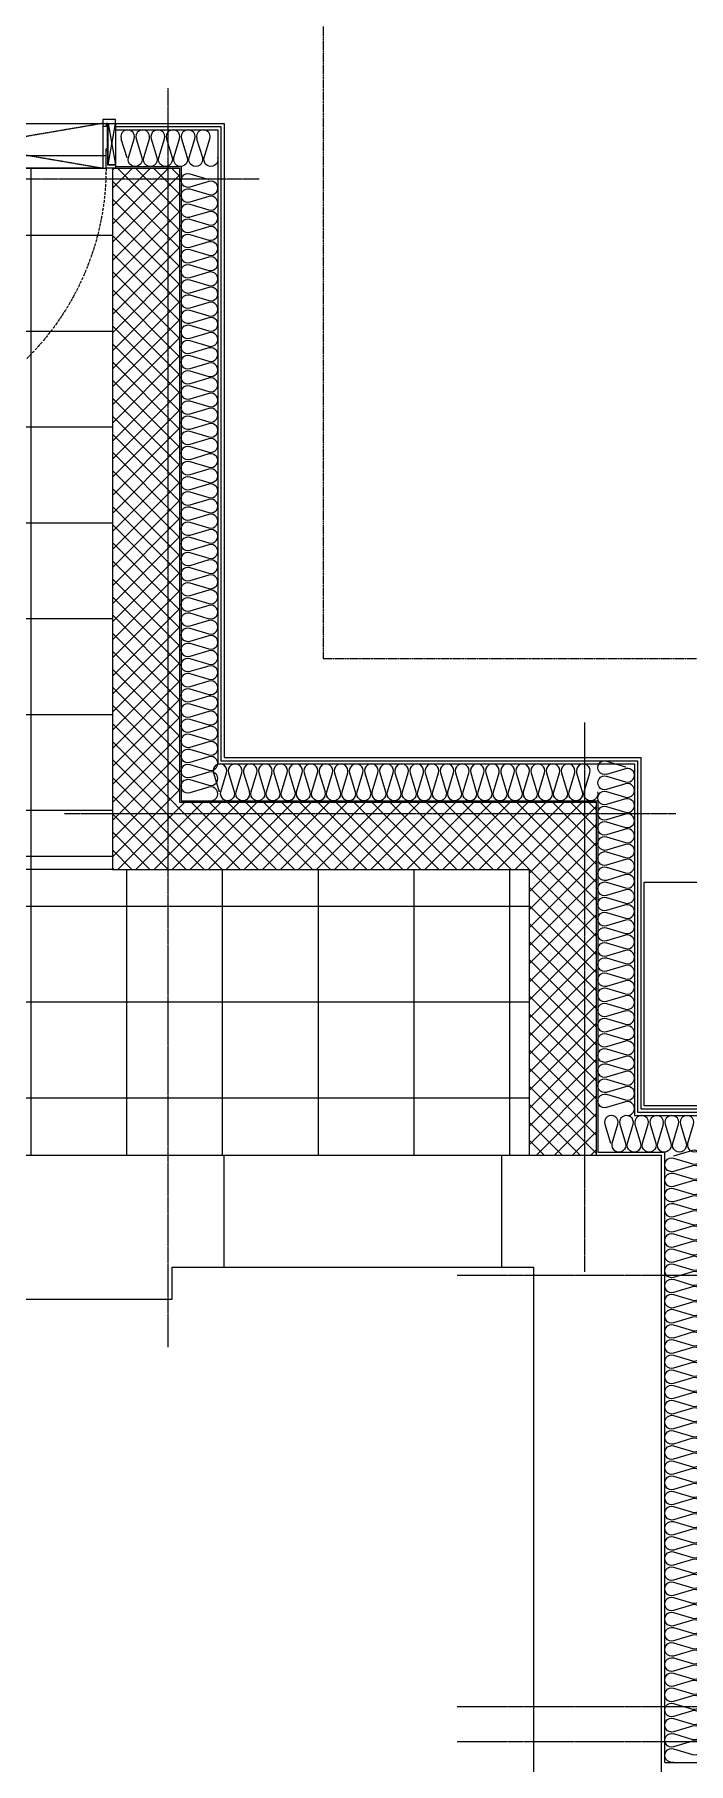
# Model space of a CAD drawing. Header units: millimetres. Extents: x 18456 to 179493, y -203649 to 469211.
# Drawn here: x 140261 to 142309, y -117264 to -111852 of the extents above; entities that cross this region are included whole.
import ezdxf

# ---------------------------------------------------------------- set-up
doc = ezdxf.new("R2010")
doc.units = ezdxf.units.MM
for name, pattern in [('X-평면도(기본형)$0$CEN', [52.5, 50, -1, 0.5, -1]), ('X-평면도(기본형)$0$CENN', [6.3, 4, -1, 0.3, -1]), ('X-평면도(기본형)$0$HID', [2.8, 1.8, -1]), ('X-평면도(기본형)$0$HID2', [7.5, 6, -1.5])]:
    doc.linetypes.add(name, pattern=pattern)
for name, color, linetype, true_color in [('X-평면도(기본형)$0$40HAT', 9, 'Continuous', 0x808080), ('X-평면도(기본형)$0$4ELE', 4, 'Continuous', 0x00ffff), ('X-평면도(기본형)$0$4GYP', 4, 'Continuous', 0x00ffff), ('X-평면도(기본형)$0$CEN', 1, 'X-평면도(기본형)$0$CEN', 0xff0000), ('X-평면도(기본형)$0$DOOR', 4, 'Continuous', 0x00ffff), ('X-평면도(기본형)$0$INS', 9, 'Continuous', 0x808080), ('X-평면도(기본형)$0$INSUL', 9, 'Continuous', 0x808080), ('X-평면도(기본형)$0$KITC', 6, 'Continuous', 0xff00ff), ('X-평면도(기본형)$0$LV', 4, 'Continuous', 0x00ffff), ('X-평면도(기본형)$0$TIL', 5, 'Continuous', 0x0000ff), ('X-평면도(기본형)$0$UIS', 7, 'X-평면도(기본형)$0$HID2', 0x000000), ('X-평면도(기본형)$0$W1', 2, 'Continuous', 0xffff00), ('X-평면도(기본형)$0$W2', 3, 'Continuous', 0x00ff00)]:
    doc.layers.add(name, color=color, linetype=linetype, true_color=true_color)

# ---------------------------------------------------------------- blocks, each defined once
blk = doc.blocks.new('X-평면도(기본형)$0$pd900')
at = {"layer": 'X-평면도(기본형)$0$DOOR', "color": 1, "true_color": 0xff0000}
for p, q in [((23, 0), (0, 130)), ((23, 130), (0, 0)), ((877, 0), (900, 130)), ((877, 130), (900, 0))]:
    blk.add_line(p, q, dxfattribs=at)
at = {"layer": 'X-평면도(기본형)$0$DOOR'}
for p, q in [((30, 140), (870, 140)), ((30, 100), (870, 100))]:
    blk.add_line(p, q, dxfattribs=at)
at = {"layer": 'X-평면도(기본형)$0$DOOR', "color": 1, "linetype": 'X-평면도(기본형)$0$HID', "true_color": 0xff0000}
for p, q in [((40, 0), (860, 140)), ((860, 0), (40, 140))]:
    blk.add_line(p, q, dxfattribs=at)
at = {"layer": 'X-평면도(기본형)$0$DOOR', "color": 6, "true_color": 0xff00ff}
blk.add_lwpolyline([(30, 140), (70, 140), (70, 980), (30, 980)], close=True, dxfattribs=at)
at = {"layer": 'X-평면도(기본형)$0$DOOR'}
for points in [[(0, 130), (0, 140), (30, 140), (30, 85), (25, 85), (25, 130)], [(0, 0), (0, 130), (23, 130), (23, 0)], [(900, 130), (900, 140), (870, 140), (870, 85), (875, 85), (875, 130)], [(900, 0), (900, 130), (877, 130), (877, 0)], [(40, 100), (30, 100), (30, 80), (25, 80), (25, 0), (30, 0), (30, 10), (40, 10)], [(860, 100), (870, 100), (870, 80), (875, 80), (875, 0), (870, 0), (870, 10), (860, 10)], [(0, 0), (40, 0), (40, -12), (0, -12)], [(860, 0), (900, 0), (900, -12), (860, -12)]]:
    blk.add_lwpolyline(points, close=True, dxfattribs=at)
at = {"layer": 'X-평면도(기본형)$0$DOOR', "color": 1, "linetype": 'X-평면도(기본형)$0$HID', "true_color": 0xff0000}
blk.add_lwpolyline([(40, 0), (860, 0), (860, 140), (40, 140)], close=True, dxfattribs=at)
at = {"layer": 'X-평면도(기본형)$0$DOOR', "color": 1, "linetype": 'X-평면도(기본형)$0$CENN', "ltscale": 2, "true_color": 0xff0000}
blk.add_arc((30, 140), 840, 0, 87.2706, dxfattribs=at)
blk = doc.blocks.new('U124 (X-평면도(기본형)$0$ins-l)')
at = {"layer": 'X-평면도(기본형)$0$INSUL', "color": 8, "true_color": 0x808080}
for p, q in [((36.9, 24.2), (21.4, 75.8)), ((57.5, 75.8), (42, 24.2)), ((78.1, 24.2), (62.6, 75.8)), ((98.7, 75.8), (83.2, 24.2)), ((119.3, 24.2), (103.8, 75.8)), ((139.9, 75.8), (124.5, 24.2)), ((160.5, 24.2), (145.1, 75.8)), ((181.1, 75.8), (165.7, 24.2)), ((201.7, 24.2), (186.3, 75.8)), ((222.3, 75.8), (206.9, 24.2)), ((243, 24.2), (227.5, 75.8)), ((263.6, 75.8), (248.1, 24.2))]:
    blk.add_line(p, q, dxfattribs=at)
at = {"layer": 'X-평면도(기본형)$0$INSUL', "color": 8, "true_color": 0x808080, "extrusion": (0, 0, -1)}
for centre in [(-39.4, 81.2), (-80.7, 81.2), (-121.9, 81.2), (-163.1, 81.2), (-204.3, 81.2), (-245.5, 81.2)]:
    blk.add_arc(centre, 18.8, 343.3008, 196.6992, dxfattribs=at)
at = {"layer": 'X-평면도(기본형)$0$INSUL', "color": 8, "true_color": 0x808080}
for centre in [(18.8, 18.8), (60, 18.8), (101.3, 18.8), (142.5, 18.8), (183.7, 18.8), (224.9, 18.8)]:
    blk.add_arc(centre, 18.8, 163.3008, 16.6992, dxfattribs=at)
blk = doc.blocks.new('U64 (X-평면도(기본형)$0$ins-l)')
at = {"layer": 'X-평면도(기본형)$0$INSUL', "color": 8, "true_color": 0x808080}
for p, q in [((36.9, 24.2), (21.4, 75.8)), ((57.5, 75.8), (42, 24.2)), ((78.1, 24.2), (62.6, 75.8)), ((98.7, 75.8), (83.2, 24.2)), ((119.3, 24.2), (103.8, 75.8)), ((139.9, 75.8), (124.5, 24.2)), ((160.5, 24.2), (145.1, 75.8)), ((181.1, 75.8), (165.7, 24.2)), ((201.7, 24.2), (186.3, 75.8)), ((222.3, 75.8), (206.9, 24.2)), ((243, 24.2), (227.5, 75.8)), ((263.6, 75.8), (248.1, 24.2)), ((284.2, 24.2), (268.7, 75.8)), ((304.8, 75.8), (289.3, 24.2)), ((325.4, 24.2), (309.9, 75.8)), ((346, 75.8), (330.6, 24.2)), ((366.6, 24.2), (351.2, 75.8)), ((387.2, 75.8), (371.8, 24.2)), ((407.8, 24.2), (392.4, 75.8)), ((428.4, 75.8), (413, 24.2)), ((449.1, 24.2), (433.6, 75.8)), ((469.7, 75.8), (454.2, 24.2)), ((490.3, 24.2), (474.8, 75.8)), ((510.9, 75.8), (495.4, 24.2)), ((531.5, 24.2), (516, 75.8)), ((552.1, 75.8), (536.6, 24.2)), ((572.7, 24.2), (557.3, 75.8)), ((593.3, 75.8), (577.9, 24.2)), ((613.9, 24.2), (598.5, 75.8)), ((634.5, 75.8), (619.1, 24.2)), ((655.2, 24.2), (639.7, 75.8)), ((675.8, 75.8), (660.3, 24.2)), ((696.4, 24.2), (680.9, 75.8)), ((717, 75.8), (701.5, 24.2)), ((737.6, 24.2), (722.1, 75.8)), ((758.2, 75.8), (742.7, 24.2)), ((778.8, 24.2), (763.4, 75.8)), ((799.4, 75.8), (784, 24.2)), ((820, 24.2), (804.6, 75.8)), ((840.6, 75.8), (825.2, 24.2)), ((861.3, 24.2), (845.8, 75.8)), ((881.9, 75.8), (866.4, 24.2)), ((902.5, 24.2), (887, 75.8)), ((923.1, 75.8), (907.6, 24.2)), ((943.7, 24.2), (928.2, 75.8)), ((964.3, 75.8), (948.8, 24.2)), ((984.9, 24.2), (969.5, 75.8)), ((1005.5, 75.8), (990.1, 24.2)), ((1026.1, 24.2), (1010.7, 75.8)), ((1046.7, 75.8), (1031.3, 24.2)), ((1067.4, 24.2), (1051.9, 75.8)), ((1088, 75.8), (1072.5, 24.2)), ((1108.6, 24.2), (1093.1, 75.8)), ((1129.2, 75.8), (1113.7, 24.2)), ((1149.8, 24.2), (1134.3, 75.8)), ((1170.4, 75.8), (1154.9, 24.2)), ((1191, 24.2), (1175.6, 75.8)), ((1211.6, 75.8), (1196.2, 24.2)), ((1232.2, 24.2), (1216.8, 75.8)), ((1252.8, 75.8), (1237.4, 24.2)), ((1273.5, 24.2), (1258, 75.8)), ((1294.1, 75.8), (1278.6, 24.2)), ((1314.7, 24.2), (1299.2, 75.8)), ((1335.3, 75.8), (1319.8, 24.2)), ((1355.9, 24.2), (1340.4, 75.8)), ((1376.5, 75.8), (1361, 24.2)), ((1397.1, 24.2), (1381.7, 75.8)), ((1417.7, 75.8), (1402.3, 24.2)), ((1438.3, 24.2), (1422.9, 75.8)), ((1458.9, 75.8), (1443.5, 24.2)), ((1479.5, 24.2), (1464.1, 75.8)), ((1500.2, 75.8), (1484.7, 24.2)), ((1520.8, 24.2), (1505.3, 75.8)), ((1541.4, 75.8), (1525.9, 24.2)), ((1562, 24.2), (1546.5, 75.8)), ((1582.6, 75.8), (1567.1, 24.2)), ((1603.2, 24.2), (1587.8, 75.8)), ((1623.8, 75.8), (1608.4, 24.2)), ((1644.4, 24.2), (1629, 75.8)), ((1665, 75.8), (1649.6, 24.2)), ((1685.6, 24.2), (1670.2, 75.8)), ((1706.3, 75.8), (1690.8, 24.2))]:
    blk.add_line(p, q, dxfattribs=at)
at = {"layer": 'X-평면도(기본형)$0$INSUL', "color": 8, "true_color": 0x808080, "extrusion": (0, 0, -1)}
for centre in [(-39.4, 81.2), (-80.7, 81.2), (-121.9, 81.2), (-163.1, 81.2), (-204.3, 81.2), (-245.5, 81.2), (-286.8, 81.2), (-328, 81.2), (-369.2, 81.2), (-410.4, 81.2), (-451.6, 81.2), (-492.9, 81.2), (-534.1, 81.2), (-575.3, 81.2), (-616.5, 81.2), (-657.7, 81.2), (-699, 81.2), (-740.2, 81.2), (-781.4, 81.2), (-822.6, 81.2), (-863.8, 81.2), (-905.1, 81.2), (-946.3, 81.2), (-987.5, 81.2), (-1028.7, 81.2), (-1069.9, 81.2), (-1111.1, 81.2), (-1152.4, 81.2), (-1193.6, 81.2), (-1234.8, 81.2), (-1276, 81.2), (-1317.2, 81.2), (-1358.5, 81.2), (-1399.7, 81.2), (-1440.9, 81.2), (-1482.1, 81.2), (-1523.3, 81.2), (-1564.6, 81.2), (-1605.8, 81.2), (-1647, 81.2), (-1688.2, 81.2)]:
    blk.add_arc(centre, 18.8, 343.3008, 196.6992, dxfattribs=at)
at = {"layer": 'X-평면도(기본형)$0$INSUL', "color": 8, "true_color": 0x808080}
for centre in [(18.8, 18.8), (60, 18.8), (101.3, 18.8), (142.5, 18.8), (183.7, 18.8), (224.9, 18.8), (266.1, 18.8), (307.4, 18.8), (348.6, 18.8), (389.8, 18.8), (431, 18.8), (472.2, 18.8), (513.5, 18.8), (554.7, 18.8), (595.9, 18.8), (637.1, 18.8), (678.3, 18.8), (719.6, 18.8), (760.8, 18.8), (802, 18.8), (843.2, 18.8), (884.4, 18.8), (925.7, 18.8), (966.9, 18.8), (1008.1, 18.8), (1049.3, 18.8), (1090.5, 18.8), (1131.8, 18.8), (1173, 18.8), (1214.2, 18.8), (1255.4, 18.8), (1296.6, 18.8), (1337.9, 18.8), (1379.1, 18.8), (1420.3, 18.8), (1461.5, 18.8), (1502.7, 18.8), (1544, 18.8), (1585.2, 18.8), (1626.4, 18.8), (1667.6, 18.8)]:
    blk.add_arc(centre, 18.8, 163.3008, 16.6992, dxfattribs=at)
blk = doc.blocks.new('U97 (X-평면도(기본형)$0$ins-l)')
at = {"layer": 'X-평면도(기본형)$0$INSUL', "color": 8, "true_color": 0x808080}
for p, q in [((36.9, 24.2), (21.4, 75.8)), ((57.5, 75.8), (42, 24.2)), ((78.1, 24.2), (62.6, 75.8)), ((98.7, 75.8), (83.2, 24.2)), ((119.3, 24.2), (103.8, 75.8)), ((139.9, 75.8), (124.5, 24.2)), ((160.5, 24.2), (145.1, 75.8)), ((181.1, 75.8), (165.7, 24.2)), ((201.7, 24.2), (186.3, 75.8)), ((222.3, 75.8), (206.9, 24.2)), ((243, 24.2), (227.5, 75.8)), ((263.6, 75.8), (248.1, 24.2)), ((284.2, 24.2), (268.7, 75.8)), ((304.8, 75.8), (289.3, 24.2)), ((325.4, 24.2), (309.9, 75.8)), ((346, 75.8), (330.6, 24.2)), ((366.6, 24.2), (351.2, 75.8)), ((387.2, 75.8), (371.8, 24.2)), ((407.8, 24.2), (392.4, 75.8)), ((428.4, 75.8), (413, 24.2)), ((449.1, 24.2), (433.6, 75.8)), ((469.7, 75.8), (454.2, 24.2)), ((490.3, 24.2), (474.8, 75.8)), ((510.9, 75.8), (495.4, 24.2)), ((531.5, 24.2), (516, 75.8)), ((552.1, 75.8), (536.6, 24.2)), ((572.7, 24.2), (557.3, 75.8)), ((593.3, 75.8), (577.9, 24.2)), ((613.9, 24.2), (598.5, 75.8)), ((634.5, 75.8), (619.1, 24.2)), ((655.2, 24.2), (639.7, 75.8)), ((675.8, 75.8), (660.3, 24.2)), ((696.4, 24.2), (680.9, 75.8)), ((717, 75.8), (701.5, 24.2)), ((737.6, 24.2), (722.1, 75.8)), ((758.2, 75.8), (742.7, 24.2)), ((778.8, 24.2), (763.4, 75.8)), ((799.4, 75.8), (784, 24.2)), ((820, 24.2), (804.6, 75.8)), ((840.6, 75.8), (825.2, 24.2)), ((861.3, 24.2), (845.8, 75.8)), ((881.9, 75.8), (866.4, 24.2)), ((902.5, 24.2), (887, 75.8)), ((923.1, 75.8), (907.6, 24.2)), ((943.7, 24.2), (928.2, 75.8)), ((964.3, 75.8), (948.8, 24.2)), ((984.9, 24.2), (969.5, 75.8)), ((1005.5, 75.8), (990.1, 24.2)), ((1026.1, 24.2), (1010.7, 75.8)), ((1046.7, 75.8), (1031.3, 24.2))]:
    blk.add_line(p, q, dxfattribs=at)
at = {"layer": 'X-평면도(기본형)$0$INSUL', "color": 8, "true_color": 0x808080, "extrusion": (0, 0, -1)}
for centre in [(-39.4, 81.2), (-80.7, 81.2), (-121.9, 81.2), (-163.1, 81.2), (-204.3, 81.2), (-245.5, 81.2), (-286.8, 81.2), (-328, 81.2), (-369.2, 81.2), (-410.4, 81.2), (-451.6, 81.2), (-492.9, 81.2), (-534.1, 81.2), (-575.3, 81.2), (-616.5, 81.2), (-657.7, 81.2), (-699, 81.2), (-740.2, 81.2), (-781.4, 81.2), (-822.6, 81.2), (-863.8, 81.2), (-905.1, 81.2), (-946.3, 81.2), (-987.5, 81.2), (-1028.7, 81.2)]:
    blk.add_arc(centre, 18.8, 343.3008, 196.6992, dxfattribs=at)
at = {"layer": 'X-평면도(기본형)$0$INSUL', "color": 8, "true_color": 0x808080}
for centre in [(18.8, 18.8), (60, 18.8), (101.3, 18.8), (142.5, 18.8), (183.7, 18.8), (224.9, 18.8), (266.1, 18.8), (307.4, 18.8), (348.6, 18.8), (389.8, 18.8), (431, 18.8), (472.2, 18.8), (513.5, 18.8), (554.7, 18.8), (595.9, 18.8), (637.1, 18.8), (678.3, 18.8), (719.6, 18.8), (760.8, 18.8), (802, 18.8), (843.2, 18.8), (884.4, 18.8), (925.7, 18.8), (966.9, 18.8), (1008.1, 18.8)]:
    blk.add_arc(centre, 18.8, 163.3008, 16.6992, dxfattribs=at)
blk = doc.blocks.new('U55 (X-평면도(기본형)$0$ins-l)')
at = {"layer": 'X-평면도(기본형)$0$INSUL', "color": 8, "true_color": 0x808080}
for p, q in [((36.9, 24.2), (21.4, 75.8)), ((57.5, 75.8), (42, 24.2)), ((78.1, 24.2), (62.6, 75.8)), ((98.7, 75.8), (83.2, 24.2)), ((119.3, 24.2), (103.8, 75.8)), ((139.9, 75.8), (124.5, 24.2)), ((160.5, 24.2), (145.1, 75.8)), ((181.1, 75.8), (165.7, 24.2)), ((201.7, 24.2), (186.3, 75.8)), ((222.3, 75.8), (206.9, 24.2)), ((243, 24.2), (227.5, 75.8)), ((263.6, 75.8), (248.1, 24.2)), ((284.2, 24.2), (268.7, 75.8)), ((304.8, 75.8), (289.3, 24.2)), ((325.4, 24.2), (309.9, 75.8)), ((346, 75.8), (330.6, 24.2)), ((366.6, 24.2), (351.2, 75.8)), ((387.2, 75.8), (371.8, 24.2)), ((407.8, 24.2), (392.4, 75.8)), ((428.4, 75.8), (413, 24.2)), ((449.1, 24.2), (433.6, 75.8)), ((469.7, 75.8), (454.2, 24.2)), ((490.3, 24.2), (474.8, 75.8)), ((510.9, 75.8), (495.4, 24.2)), ((531.5, 24.2), (516, 75.8)), ((552.1, 75.8), (536.6, 24.2)), ((572.7, 24.2), (557.3, 75.8)), ((593.3, 75.8), (577.9, 24.2)), ((613.9, 24.2), (598.5, 75.8)), ((634.5, 75.8), (619.1, 24.2)), ((655.2, 24.2), (639.7, 75.8)), ((675.8, 75.8), (660.3, 24.2)), ((696.4, 24.2), (680.9, 75.8)), ((717, 75.8), (701.5, 24.2)), ((737.6, 24.2), (722.1, 75.8)), ((758.2, 75.8), (742.7, 24.2)), ((778.8, 24.2), (763.4, 75.8)), ((799.4, 75.8), (784, 24.2)), ((820, 24.2), (804.6, 75.8)), ((840.6, 75.8), (825.2, 24.2)), ((861.3, 24.2), (845.8, 75.8)), ((881.9, 75.8), (866.4, 24.2)), ((902.5, 24.2), (887, 75.8)), ((923.1, 75.8), (907.6, 24.2)), ((943.7, 24.2), (928.2, 75.8)), ((964.3, 75.8), (948.8, 24.2))]:
    blk.add_line(p, q, dxfattribs=at)
at = {"layer": 'X-평면도(기본형)$0$INSUL', "color": 8, "true_color": 0x808080, "extrusion": (0, 0, -1)}
for centre in [(-39.4, 81.2), (-80.7, 81.2), (-121.9, 81.2), (-163.1, 81.2), (-204.3, 81.2), (-245.5, 81.2), (-286.8, 81.2), (-328, 81.2), (-369.2, 81.2), (-410.4, 81.2), (-451.6, 81.2), (-492.9, 81.2), (-534.1, 81.2), (-575.3, 81.2), (-616.5, 81.2), (-657.7, 81.2), (-699, 81.2), (-740.2, 81.2), (-781.4, 81.2), (-822.6, 81.2), (-863.8, 81.2), (-905.1, 81.2), (-946.3, 81.2)]:
    blk.add_arc(centre, 18.8, 343.3008, 196.6992, dxfattribs=at)
at = {"layer": 'X-평면도(기본형)$0$INSUL', "color": 8, "true_color": 0x808080}
for centre in [(18.8, 18.8), (60, 18.8), (101.3, 18.8), (142.5, 18.8), (183.7, 18.8), (224.9, 18.8), (266.1, 18.8), (307.4, 18.8), (348.6, 18.8), (389.8, 18.8), (431, 18.8), (472.2, 18.8), (513.5, 18.8), (554.7, 18.8), (595.9, 18.8), (637.1, 18.8), (678.3, 18.8), (719.6, 18.8), (760.8, 18.8), (802, 18.8), (843.2, 18.8), (884.4, 18.8), (925.7, 18.8)]:
    blk.add_arc(centre, 18.8, 163.3008, 16.6992, dxfattribs=at)
blk = doc.blocks.new('U123 (X-평면도(기본형)$0$ins-l)')
at = {"layer": 'X-평면도(기본형)$0$INSUL', "color": 8, "true_color": 0x808080}
for p, q in [((36.9, 24.2), (21.4, 75.8)), ((57.5, 75.8), (42, 24.2)), ((78.1, 24.2), (62.6, 75.8)), ((98.7, 75.8), (83.2, 24.2)), ((119.3, 24.2), (103.8, 75.8)), ((139.9, 75.8), (124.5, 24.2)), ((160.5, 24.2), (145.1, 75.8)), ((181.1, 75.8), (165.7, 24.2)), ((201.7, 24.2), (186.3, 75.8)), ((222.3, 75.8), (206.9, 24.2)), ((243, 24.2), (227.5, 75.8)), ((263.6, 75.8), (248.1, 24.2))]:
    blk.add_line(p, q, dxfattribs=at)
at = {"layer": 'X-평면도(기본형)$0$INSUL', "color": 8, "true_color": 0x808080, "extrusion": (0, 0, -1)}
for centre in [(-39.4, 81.2), (-80.7, 81.2), (-121.9, 81.2), (-163.1, 81.2), (-204.3, 81.2), (-245.5, 81.2)]:
    blk.add_arc(centre, 18.8, 343.3008, 196.6992, dxfattribs=at)
at = {"layer": 'X-평면도(기본형)$0$INSUL', "color": 8, "true_color": 0x808080}
for centre in [(18.8, 18.8), (60, 18.8), (101.3, 18.8), (142.5, 18.8), (183.7, 18.8), (224.9, 18.8)]:
    blk.add_arc(centre, 18.8, 163.3008, 16.6992, dxfattribs=at)
blk = doc.blocks.new('U112 (X-평면도(기본형)$0$ins-l)')
at = {"layer": 'X-평면도(기본형)$0$INSUL', "color": 8, "true_color": 0x808080}
for p, q in [((36.9, 24.2), (21.4, 75.8)), ((57.5, 75.8), (42, 24.2)), ((78.1, 24.2), (62.6, 75.8)), ((98.7, 75.8), (83.2, 24.2)), ((119.3, 24.2), (103.8, 75.8)), ((139.9, 75.8), (124.5, 24.2)), ((160.5, 24.2), (145.1, 75.8)), ((181.1, 75.8), (165.7, 24.2)), ((201.7, 24.2), (186.3, 75.8)), ((222.3, 75.8), (206.9, 24.2)), ((243, 24.2), (227.5, 75.8)), ((263.6, 75.8), (248.1, 24.2)), ((284.2, 24.2), (268.7, 75.8)), ((304.8, 75.8), (289.3, 24.2)), ((325.4, 24.2), (309.9, 75.8)), ((346, 75.8), (330.6, 24.2)), ((366.6, 24.2), (351.2, 75.8)), ((387.2, 75.8), (371.8, 24.2)), ((407.8, 24.2), (392.4, 75.8)), ((428.4, 75.8), (413, 24.2)), ((449.1, 24.2), (433.6, 75.8)), ((469.7, 75.8), (454.2, 24.2)), ((490.3, 24.2), (474.8, 75.8)), ((510.9, 75.8), (495.4, 24.2)), ((531.5, 24.2), (516, 75.8)), ((552.1, 75.8), (536.6, 24.2)), ((572.7, 24.2), (557.3, 75.8)), ((593.3, 75.8), (577.9, 24.2)), ((613.9, 24.2), (598.5, 75.8)), ((634.5, 75.8), (619.1, 24.2)), ((655.2, 24.2), (639.7, 75.8)), ((675.8, 75.8), (660.3, 24.2)), ((696.4, 24.2), (680.9, 75.8)), ((717, 75.8), (701.5, 24.2)), ((737.6, 24.2), (722.1, 75.8)), ((758.2, 75.8), (742.7, 24.2)), ((778.8, 24.2), (763.4, 75.8)), ((799.4, 75.8), (784, 24.2)), ((820, 24.2), (804.6, 75.8)), ((840.6, 75.8), (825.2, 24.2)), ((861.3, 24.2), (845.8, 75.8)), ((881.9, 75.8), (866.4, 24.2)), ((902.5, 24.2), (887, 75.8)), ((923.1, 75.8), (907.6, 24.2)), ((943.7, 24.2), (928.2, 75.8)), ((964.3, 75.8), (948.8, 24.2)), ((984.9, 24.2), (969.5, 75.8)), ((1005.5, 75.8), (990.1, 24.2)), ((1026.1, 24.2), (1010.7, 75.8)), ((1046.7, 75.8), (1031.3, 24.2)), ((1067.4, 24.2), (1051.9, 75.8)), ((1088, 75.8), (1072.5, 24.2)), ((1108.6, 24.2), (1093.1, 75.8)), ((1129.2, 75.8), (1113.7, 24.2)), ((1149.8, 24.2), (1134.3, 75.8)), ((1170.4, 75.8), (1154.9, 24.2)), ((1191, 24.2), (1175.6, 75.8)), ((1211.6, 75.8), (1196.2, 24.2)), ((1232.2, 24.2), (1216.8, 75.8)), ((1252.8, 75.8), (1237.4, 24.2)), ((1273.5, 24.2), (1258, 75.8)), ((1294.1, 75.8), (1278.6, 24.2)), ((1314.7, 24.2), (1299.2, 75.8)), ((1335.3, 75.8), (1319.8, 24.2)), ((1355.9, 24.2), (1340.4, 75.8)), ((1376.5, 75.8), (1361, 24.2)), ((1397.1, 24.2), (1381.7, 75.8)), ((1417.7, 75.8), (1402.3, 24.2)), ((1438.3, 24.2), (1422.9, 75.8)), ((1458.9, 75.8), (1443.5, 24.2)), ((1479.5, 24.2), (1464.1, 75.8)), ((1500.2, 75.8), (1484.7, 24.2)), ((1520.8, 24.2), (1505.3, 75.8)), ((1541.4, 75.8), (1525.9, 24.2)), ((1562, 24.2), (1546.5, 75.8)), ((1582.6, 75.8), (1567.1, 24.2)), ((1603.2, 24.2), (1587.8, 75.8)), ((1623.8, 75.8), (1608.4, 24.2)), ((1644.4, 24.2), (1629, 75.8)), ((1665, 75.8), (1649.6, 24.2))]:
    blk.add_line(p, q, dxfattribs=at)
at = {"layer": 'X-평면도(기본형)$0$INSUL', "color": 8, "true_color": 0x808080, "extrusion": (0, 0, -1)}
for centre in [(-39.4, 81.2), (-80.7, 81.2), (-121.9, 81.2), (-163.1, 81.2), (-204.3, 81.2), (-245.5, 81.2), (-286.8, 81.2), (-328, 81.2), (-369.2, 81.2), (-410.4, 81.2), (-451.6, 81.2), (-492.9, 81.2), (-534.1, 81.2), (-575.3, 81.2), (-616.5, 81.2), (-657.7, 81.2), (-699, 81.2), (-740.2, 81.2), (-781.4, 81.2), (-822.6, 81.2), (-863.8, 81.2), (-905.1, 81.2), (-946.3, 81.2), (-987.5, 81.2), (-1028.7, 81.2), (-1069.9, 81.2), (-1111.1, 81.2), (-1152.4, 81.2), (-1193.6, 81.2), (-1234.8, 81.2), (-1276, 81.2), (-1317.2, 81.2), (-1358.5, 81.2), (-1399.7, 81.2), (-1440.9, 81.2), (-1482.1, 81.2), (-1523.3, 81.2), (-1564.6, 81.2), (-1605.8, 81.2), (-1647, 81.2)]:
    blk.add_arc(centre, 18.8, 343.3008, 196.6992, dxfattribs=at)
at = {"layer": 'X-평면도(기본형)$0$INSUL', "color": 8, "true_color": 0x808080}
for centre in [(18.8, 18.8), (60, 18.8), (101.3, 18.8), (142.5, 18.8), (183.7, 18.8), (224.9, 18.8), (266.1, 18.8), (307.4, 18.8), (348.6, 18.8), (389.8, 18.8), (431, 18.8), (472.2, 18.8), (513.5, 18.8), (554.7, 18.8), (595.9, 18.8), (637.1, 18.8), (678.3, 18.8), (719.6, 18.8), (760.8, 18.8), (802, 18.8), (843.2, 18.8), (884.4, 18.8), (925.7, 18.8), (966.9, 18.8), (1008.1, 18.8), (1049.3, 18.8), (1090.5, 18.8), (1131.8, 18.8), (1173, 18.8), (1214.2, 18.8), (1255.4, 18.8), (1296.6, 18.8), (1337.9, 18.8), (1379.1, 18.8), (1420.3, 18.8), (1461.5, 18.8), (1502.7, 18.8), (1544, 18.8), (1585.2, 18.8), (1626.4, 18.8)]:
    blk.add_arc(centre, 18.8, 163.3008, 16.6992, dxfattribs=at)

msp = doc.modelspace()

# ---------------------------------------------------------------- hatches: boundary and pattern name
at = {"layer": 'X-평면도(기본형)$0$40HAT'}
h = msp.add_hatch(dxfattribs=at)
h.set_pattern_fill('H3', color=256, scale=40, style=0, pattern_type=2)
h.set_pattern_definition([(315, (-516301.965, -267489.793), (28.2842712, 28.2842712), []), (45, (-516301.965, -267489.793), (-28.2842712, 28.2842712), [])])
h.paths.add_polyline_path([(141809.6, -115360.5), (142019.6, -115360.5), (142019.6, -114255.5), (140714.6, -114255.5), (140714.6, -112270.5), (140504.6, -112270.5), (140504.6, -114465.5), (141809.6, -114465.5)], flags=0)
at = {"layer": 'X-평면도(기본형)$0$TIL'}
h = msp.add_hatch(dxfattribs=at)
h.set_pattern_fill('H3', color=256, scale=300, angle=45, style=0, pattern_type=2)
h.set_pattern_definition([(360, (-497850.35, -73180.52), (2e-13, 300), []), (90, (-497850.35, -73180.52), (-300, 9e-14), [])])
h.paths.add_polyline_path([(139284.6, -114425.5), (139484.6, -114425.5), (139484.6, -114225.5), (139284.6, -114225.5), (139284.6, -114075.5), (138854.6, -114075.5), (138854.6, -112480.5), (139624.6, -112480.5), (139624.6, -112270.5), (140504.6, -112270.5), (140504.6, -114465.5), (141809.6, -114465.5), (141809.6, -115360.5), (139284.6, -115360.5)], flags=0)

# ---------------------------------------------------------------- linework, layer by layer
at = {"layer": 'X-평면도(기본형)$0$4ELE'}
for p, q in [((140854.6, -115360.5), (141724.6, -115360.5)), ((140854.6, -115710.5), (141724.6, -115710.5))]:
    msp.add_line(p, q, dxfattribs=at)
at = {"layer": 'X-평면도(기본형)$0$4GYP'}
for p, q in [((140514.6, -112130.5), (140854.6, -112130.5)), ((140514.6, -112140.5), (140844.6, -112140.5)), ((140844.6, -112140.5), (140844.6, -114125.5)), ((140854.6, -112130.5), (140854.6, -114115.5)), ((140844.6, -114125.5), (142149.6, -114125.5)), ((140854.6, -114115.5), (142159.6, -114115.5)), ((142149.6, -114125.5), (142149.6, -115225.5)), ((142159.6, -114115.5), (142159.6, -115215.5)), ((142149.6, -115225.5), (142359.6, -115225.5)), ((142159.6, -115215.5), (142359.6, -115215.5))]:
    msp.add_line(p, q, dxfattribs=at)
at = {"layer": 'X-평면도(기본형)$0$CEN'}
for p, q in [((140679.6, -115960.5), (140679.6, -112020.5)), ((140964.6, -112305.5), (138654.6, -112305.5)), ((141984.6, -115725.5), (141984.6, -114005.5)), ((140354.6, -114290.5), (142269.6, -114290.5)), ((141584.6, -115735.5), (143319.6, -115735.5)), ((141584.6, -117085.5), (145049.6, -117085.5)), ((141584.6, -117195.5), (143639.6, -117195.5))]:
    msp.add_line(p, q, dxfattribs=at)
at = {"layer": 'X-평면도(기본형)$0$INS'}
for p, q in [((140514.6, -112150.5), (140834.6, -112150.5)), ((140834.6, -112150.5), (140834.6, -114135.5)), ((140514.6, -112265.5), (140719.6, -112265.5)), ((140719.6, -112265.5), (140719.6, -114250.5)), ((140834.6, -114135.5), (142139.6, -114135.5)), ((142139.6, -114135.5), (142139.6, -115235.5)), ((140719.6, -114250.5), (142024.6, -114250.5)), ((142024.6, -114250.5), (142024.6, -115350.5)), ((142139.6, -115235.5), (142349.6, -115235.5)), ((142024.6, -115350.5), (142234.6, -115350.5)), ((142234.6, -117260.5), (142234.6, -115350.5)), ((142234.6, -117260.5), (143679.6, -117260.5))]:
    msp.add_line(p, q, dxfattribs=at)
at = {"layer": 'X-평면도(기본형)$0$KITC', "linetype": 'Continuous'}
msp.add_lwpolyline([(144939.6, -114505.5), (144939.6, -115205.5), (142169.6, -115205.5), (142169.6, -114505.5)], close=True, dxfattribs=at)
at = {"layer": 'X-평면도(기본형)$0$LV'}
for p, q in [((140504.6, -114425.5), (139284.6, -114425.5)), ((140504.6, -114465.5), (139284.6, -114465.5))]:
    msp.add_line(p, q, dxfattribs=at)
at = {"layer": 'X-평면도(기본형)$0$UIS'}
msp.add_lwpolyline([(142644.6, -110395.5), (142644.6, -110735.5), (139304.6, -110735.5), (139304.6, -111820.5), (141164.6, -111820.5), (141164.6, -113805.5), (142469.6, -113805.5), (142469.6, -114910.5), (142674.6, -114910.5), (142674.6, -115765.5), (142449.6, -115765.5), (142449.6, -117045.5), (144124.6, -117045.5), (144124.6, -117875.5), (148254.6, -117875.5), (148254.6, -115915.5), (147204.6, -115915.5), (147204.6, -115465.5)], dxfattribs=at)
at = {"layer": 'X-평면도(기본형)$0$W1'}
for p, q in [((140144.6, -115360.5), (140854.6, -115360.5)), ((140854.6, -115710.5), (140854.6, -115360.5)), ((141724.6, -115360.5), (142224.6, -115360.5)), ((141724.6, -115710.5), (141724.6, -115360.5)), ((142224.6, -119230.5), (142224.6, -115360.5)), ((140692.1, -115810.5), (140692.1, -115710.5)), ((140692.1, -115710.5), (140854.6, -115710.5)), ((141724.6, -115710.5), (141824.6, -115710.5)), ((141824.6, -119630.5), (141824.6, -115710.5)), ((140144.6, -115810.5), (140692.1, -115810.5))]:
    msp.add_line(p, q, dxfattribs=at)
at = {"layer": 'X-평면도(기본형)$0$W2'}
for p, q in [((140504.6, -112270.5), (140714.6, -112270.5)), ((140504.6, -112270.5), (140504.6, -114465.5)), ((140714.6, -112270.5), (140714.6, -114255.5)), ((140714.6, -114255.5), (142019.6, -114255.5)), ((142019.6, -114255.5), (142019.6, -115360.5)), ((140504.6, -114465.5), (141809.6, -114465.5)), ((141809.6, -114465.5), (141809.6, -115360.5)), ((141809.6, -115360.5), (142019.6, -115360.5))]:
    msp.add_line(p, q, dxfattribs=at)

# ---------------------------------------------------------------- block references
at = {"layer": 'X-평면도(기본형)$0$DOOR', "xscale": -1, "rotation": 180}
msp.add_blockref('X-평면도(기본형)$0$pd900', (139614.6, -112130.5), dxfattribs=at)
at = {"layer": 'X-평면도(기본형)$0$INSUL', "xscale": -1.15, "yscale": 1.15, "zscale": 1.149999999999999}
for name, p in [('U124 (X-평면도(기본형)$0$ins-l)', (140834.6, -112265.5)), ('U97 (X-평면도(기본형)$0$ins-l)', (142024.6, -114250.5)), ('U123 (X-평면도(기본형)$0$ins-l)', (142349.6, -115350.5))]:
    msp.add_blockref(name, p, dxfattribs=at)
at = {"layer": 'X-평면도(기본형)$0$INSUL', "yscale": 1.15}
for name, p, xscale, zscale, rotation in [('U64 (X-평면도(기본형)$0$ins-l)', (140834.6, -114250.5), 1.15, 1.15, 90.00000000000001), ('U55 (X-평면도(기본형)$0$ins-l)', (142139.6, -115235.5), 1.15, 1.15, 90.00000000000001), ('U112 (X-평면도(기본형)$0$ins-l)', (142234.6, -117260.5), -1.15, 1.149999999999999, 270)]:
    msp.add_blockref(name, p, dxfattribs=dict(at, xscale=xscale, zscale=zscale, rotation=rotation))

doc.saveas('drawing.dxf')
